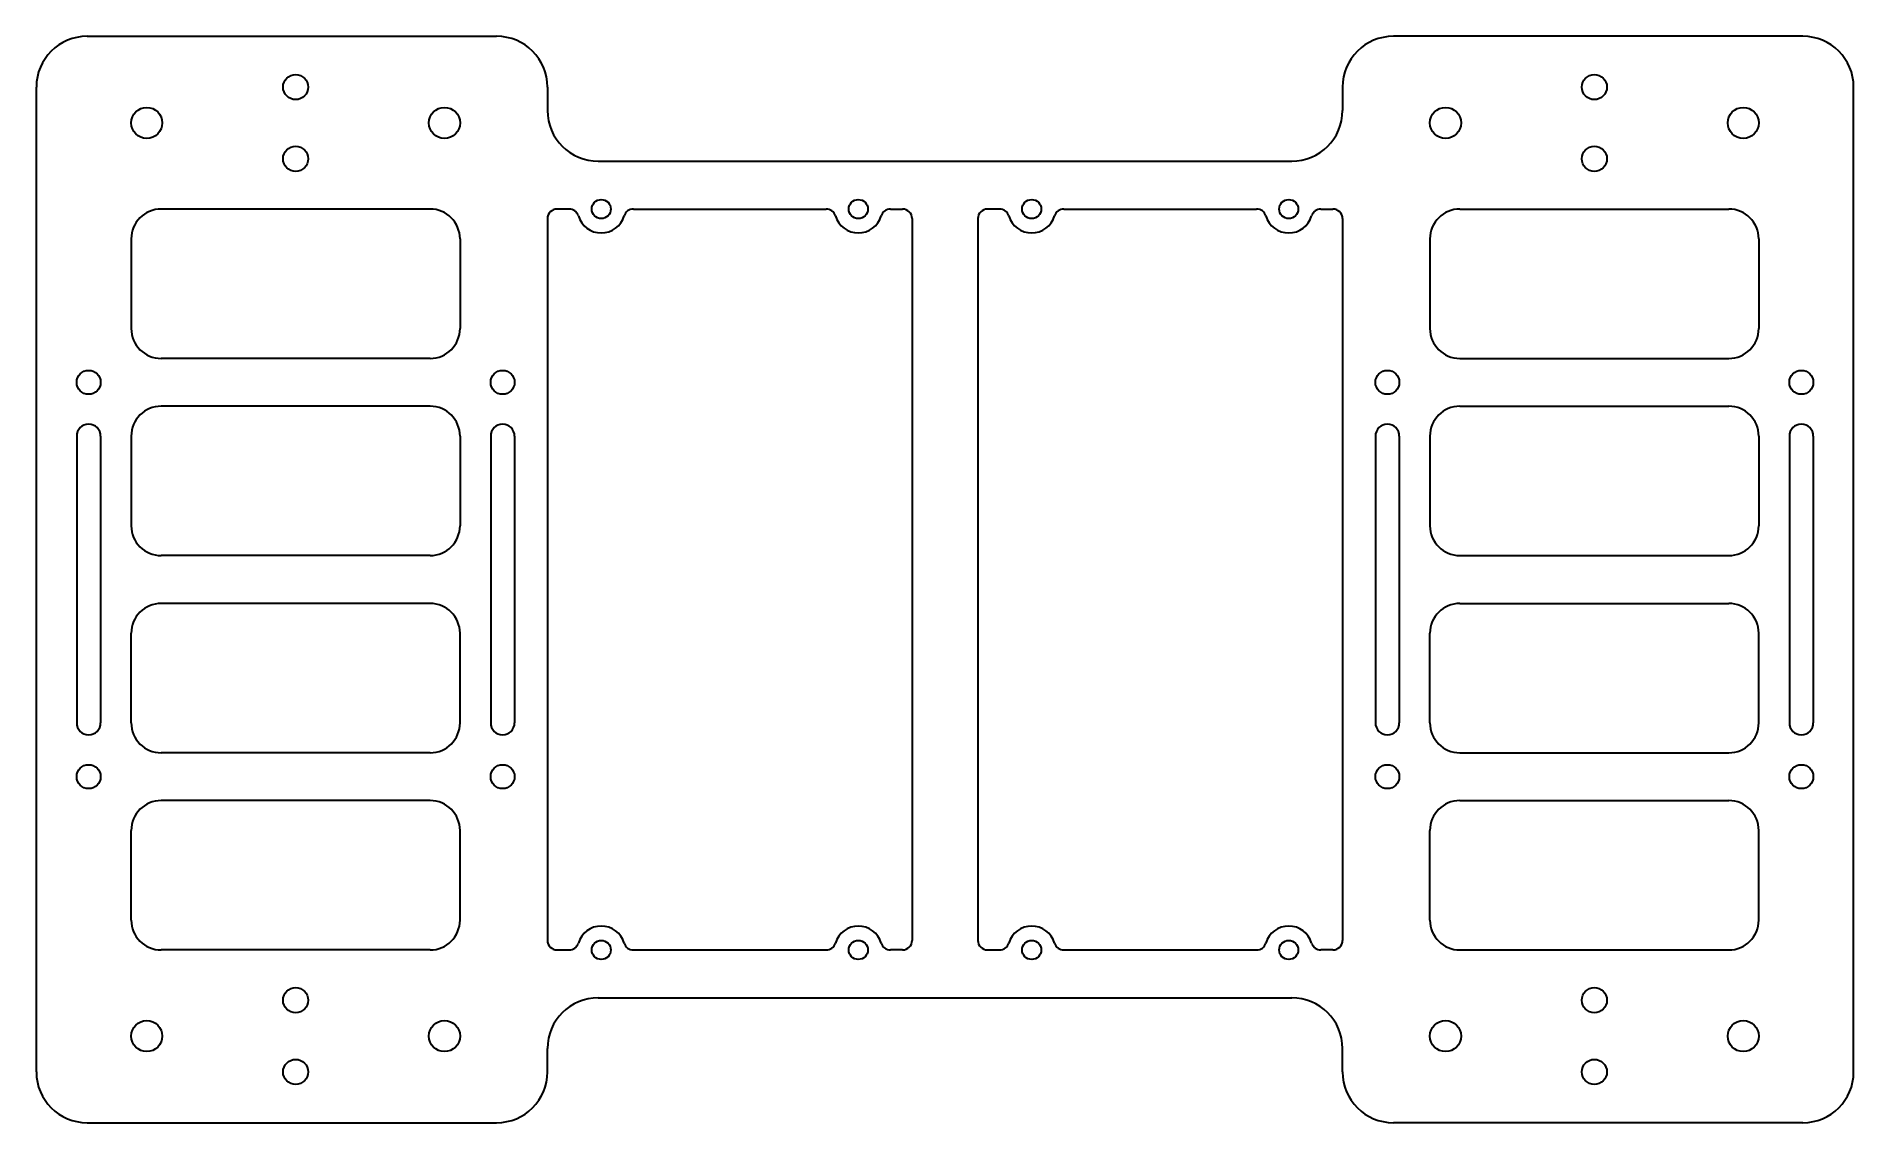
# Model space of a CAD drawing. Header units: millimetres. Extents: x -152 to 152, y -91 to 91.
import ezdxf

# ---------------------------------------------------------------- set-up
doc = ezdxf.new("R2010")
doc.units = ezdxf.units.MM
doc.layers.add('粗实线', color=7, linetype='Continuous', lineweight=30)

msp = doc.modelspace()

# ---------------------------------------------------------------- linework, layer by layer
at = {"layer": '粗实线'}
for p, q in [((-143.5, 90.91), (-75, 90.91)), ((143.5, 90.91), (75, 90.91)), ((-152, -82.41), (-152, 82.41)), ((-66.5, 82.41), (-66.5, 78.5)), ((66.5, 82.41), (66.5, 78.5)), ((152, -82.41), (152, 82.41)), ((-58, 70), (58, 70)), ((-86.13, 62), (-131.13, 62)), ((-62.87, 62), (-64.9, 62)), ((-52.13, 62), (-19.87, 62)), ((-9.13, 62), (-7.1, 62)), ((9.13, 62), (7.1, 62)), ((19.87, 62), (52.13, 62)), ((62.87, 62), (64.9, 62)), ((86.12, 62), (131.12, 62)), ((-66.5, 60.4), (-66.5, -60.4)), ((-5.5, 60.4), (-5.5, -60.4)), ((5.5, 60.4), (5.5, -60.4)), ((66.5, 60.4), (66.5, -60.4)), ((-136.13, 57), (-136.13, 42)), ((-81.13, 57), (-81.13, 42)), ((81.12, 57), (81.12, 42)), ((136.12, 57), (136.12, 42)), ((-86.13, 37), (-131.13, 37)), ((86.12, 37), (131.12, 37)), ((-143.25, 31), (-143.25, 31)), ((-74, 31), (-74, 31)), ((74, 31), (74, 31)), ((143.25, 31), (143.25, 31)), ((-86.13, 29), (-131.13, 29)), ((86.12, 29), (131.12, 29)), ((-145.25, 24), (-145.25, -24)), ((-141.25, 24), (-141.25, -24)), ((-136.13, 24), (-136.13, 9)), ((-81.13, 24), (-81.13, 9)), ((-76, 24), (-76, -24)), ((-72, 24), (-72, -24)), ((72, 24), (72, -24)), ((76, 24), (76, -24)), ((81.12, 24), (81.12, 9)), ((136.12, 24), (136.12, 9)), ((141.25, 24), (141.25, -24)), ((145.25, 24), (145.25, -24)), ((-86.13, 4), (-131.13, 4)), ((86.12, 4), (131.12, 4)), ((-86.13, -4), (-131.13, -4)), ((86.12, -4), (131.12, -4)), ((-136.13, -24), (-136.13, -9)), ((-81.13, -24), (-81.13, -9)), ((81.12, -24), (81.12, -9)), ((136.12, -24), (136.12, -9)), ((-143.25, -26), (-143.25, -26)), ((-74, -26), (-74, -26)), ((74, -26), (74, -26)), ((143.25, -26), (143.25, -26)), ((-86.13, -29), (-131.13, -29)), ((86.12, -29), (131.12, -29)), ((-86.13, -37), (-131.13, -37)), ((86.12, -37), (131.12, -37)), ((-136.13, -57), (-136.13, -42)), ((-81.13, -57), (-81.13, -42)), ((81.12, -57), (81.12, -42)), ((136.12, -57), (136.12, -42)), ((-86.13, -62), (-131.13, -62)), ((-64.9, -62), (-62.87, -62)), ((-52.13, -62), (-19.87, -62)), ((-7.1, -62), (-9.13, -62)), ((7.1, -62), (9.13, -62)), ((19.87, -62), (52.13, -62)), ((64.9, -62), (62.87, -62)), ((86.12, -62), (131.12, -62)), ((-58, -70), (58, -70)), ((-66.5, -82.41), (-66.5, -78.5)), ((66.5, -82.41), (66.5, -78.5)), ((-143.5, -90.91), (-75, -90.91)), ((143.5, -90.91), (75, -90.91))]:
    msp.add_line(p, q, dxfattribs=at)
for centre, radius in [((-108.63, 82.41), 2.1), ((108.63, 82.41), 2.1), ((-133.53, 76.41), 2.6), ((-83.73, 76.41), 2.6), ((83.73, 76.41), 2.6), ((133.53, 76.41), 2.6), ((-108.63, 70.41), 2.1), ((108.63, 70.41), 2.1), ((-57.5, 62), 1.6), ((-14.5, 62), 1.6), ((14.5, 62), 1.6), ((57.5, 62), 1.6), ((-143.25, 33), 2), ((-74, 33), 2), ((74, 33), 2), ((143.25, 33), 2), ((-143.25, -33), 2), ((-74, -33), 2), ((74, -33), 2), ((143.25, -33), 2), ((-57.5, -62), 1.6), ((-14.5, -62), 1.6), ((14.5, -62), 1.6), ((57.5, -62), 1.6), ((-108.63, -70.41), 2.1), ((108.63, -70.41), 2.1), ((-133.53, -76.41), 2.6), ((-83.73, -76.41), 2.6), ((83.73, -76.41), 2.6), ((133.53, -76.41), 2.6), ((-108.63, -82.41), 2.1), ((108.63, -82.41), 2.1)]:
    msp.add_circle(centre, radius, dxfattribs=at)
for centre, radius, start, end in [((-143.5, 82.41), 8.5, 90, 180), ((-75, 82.41), 8.5, 0, 90), ((75, 82.41), 8.5, 90, 180), ((143.5, 82.41), 8.5, 0, 90), ((-58, 78.5), 8.5, 180, 270), ((58, 78.5), 8.5, 270, 0), ((-131.13, 57), 5, 90, 180), ((-86.13, 57), 5, 0, 90), ((-64.9, 60.4), 1.6, 90, 180), ((-62.87, 60.4), 1.6, 16.6015, 90), ((-57.5, 62), 4, 196.6015, 343.3985), ((-52.13, 60.4), 1.6, 90, 163.3985), ((-19.87, 60.4), 1.6, 16.6015, 90), ((-14.5, 62), 4, 196.6015, 343.3985), ((-9.13, 60.4), 1.6, 90, 163.3985), ((-7.1, 60.4), 1.6, 0, 90), ((7.1, 60.4), 1.6, 90, 180), ((9.13, 60.4), 1.6, 16.6015, 90), ((14.5, 62), 4, 196.6015, 343.3985), ((19.87, 60.4), 1.6, 90, 163.3985), ((52.13, 60.4), 1.6, 16.6015, 90), ((57.5, 62), 4, 196.6015, 343.3985), ((62.87, 60.4), 1.6, 90, 163.3985), ((64.9, 60.4), 1.6, 0, 90), ((86.12, 57), 5, 90, 180), ((131.12, 57), 5, 0, 90), ((-131.13, 42), 5, 180, 270), ((-86.13, 42), 5, 270, 0), ((86.12, 42), 5, 180, 270), ((131.12, 42), 5, 270, 0), ((-131.13, 24), 5, 90, 180), ((-86.13, 24), 5, 0, 90), ((86.12, 24), 5, 90, 180), ((131.12, 24), 5, 0, 90), ((-143.25, 24), 2, 0, 180), ((-74, 24), 2, 0, 180), ((74, 24), 2, 0, 180), ((143.25, 24), 2, 0, 180), ((-131.13, 9), 5, 180, 270), ((-86.13, 9), 5, 270, 0), ((86.12, 9), 5, 180, 270), ((131.12, 9), 5, 270, 0), ((-131.13, -9), 5, 90, 180), ((-86.13, -9), 5, 0, 90), ((86.12, -9), 5, 90, 180), ((131.12, -9), 5, 0, 90), ((-143.25, -24), 2, 180, 0), ((-131.13, -24), 5, 180, 270), ((-86.13, -24), 5, 270, 0), ((-74, -24), 2, 180, 0), ((74, -24), 2, 180, 0), ((86.12, -24), 5, 180, 270), ((131.12, -24), 5, 270, 0), ((143.25, -24), 2, 180, 0), ((-131.13, -42), 5, 90, 180), ((-86.13, -42), 5, 0, 90), ((86.12, -42), 5, 90, 180), ((131.12, -42), 5, 0, 90), ((-131.13, -57), 5, 180, 270), ((-86.13, -57), 5, 270, 0), ((86.12, -57), 5, 180, 270), ((131.12, -57), 5, 270, 0), ((-64.9, -60.4), 1.6, 180, 270), ((-57.5, -62), 4, 16.6015, 163.3985), ((-14.5, -62), 4, 16.6015, 163.3985), ((-7.1, -60.4), 1.6, 270, 0), ((7.1, -60.4), 1.6, 180, 270), ((14.5, -62), 4, 16.6015, 163.3985), ((57.5, -62), 4, 16.6015, 163.3985), ((64.9, -60.4), 1.6, 270, 0), ((-62.87, -60.4), 1.6, 270, 343.3985), ((-52.13, -60.4), 1.6, 196.6015, 270), ((-19.87, -60.4), 1.6, 270, 343.3985), ((-9.13, -60.4), 1.6, 196.6015, 270), ((9.13, -60.4), 1.6, 270, 343.3985), ((19.87, -60.4), 1.6, 196.6015, 270), ((52.13, -60.4), 1.6, 270, 343.3985), ((62.87, -60.4), 1.6, 196.6015, 270), ((-58, -78.5), 8.5, 90, 180), ((58, -78.5), 8.5, 0, 90), ((-143.5, -82.41), 8.5, 180, 270), ((-75, -82.41), 8.5, 270, 0), ((75, -82.41), 8.5, 180, 270), ((143.5, -82.41), 8.5, 270, 0)]:
    msp.add_arc(centre, radius, start, end, dxfattribs=at)

doc.saveas('drawing.dxf')
